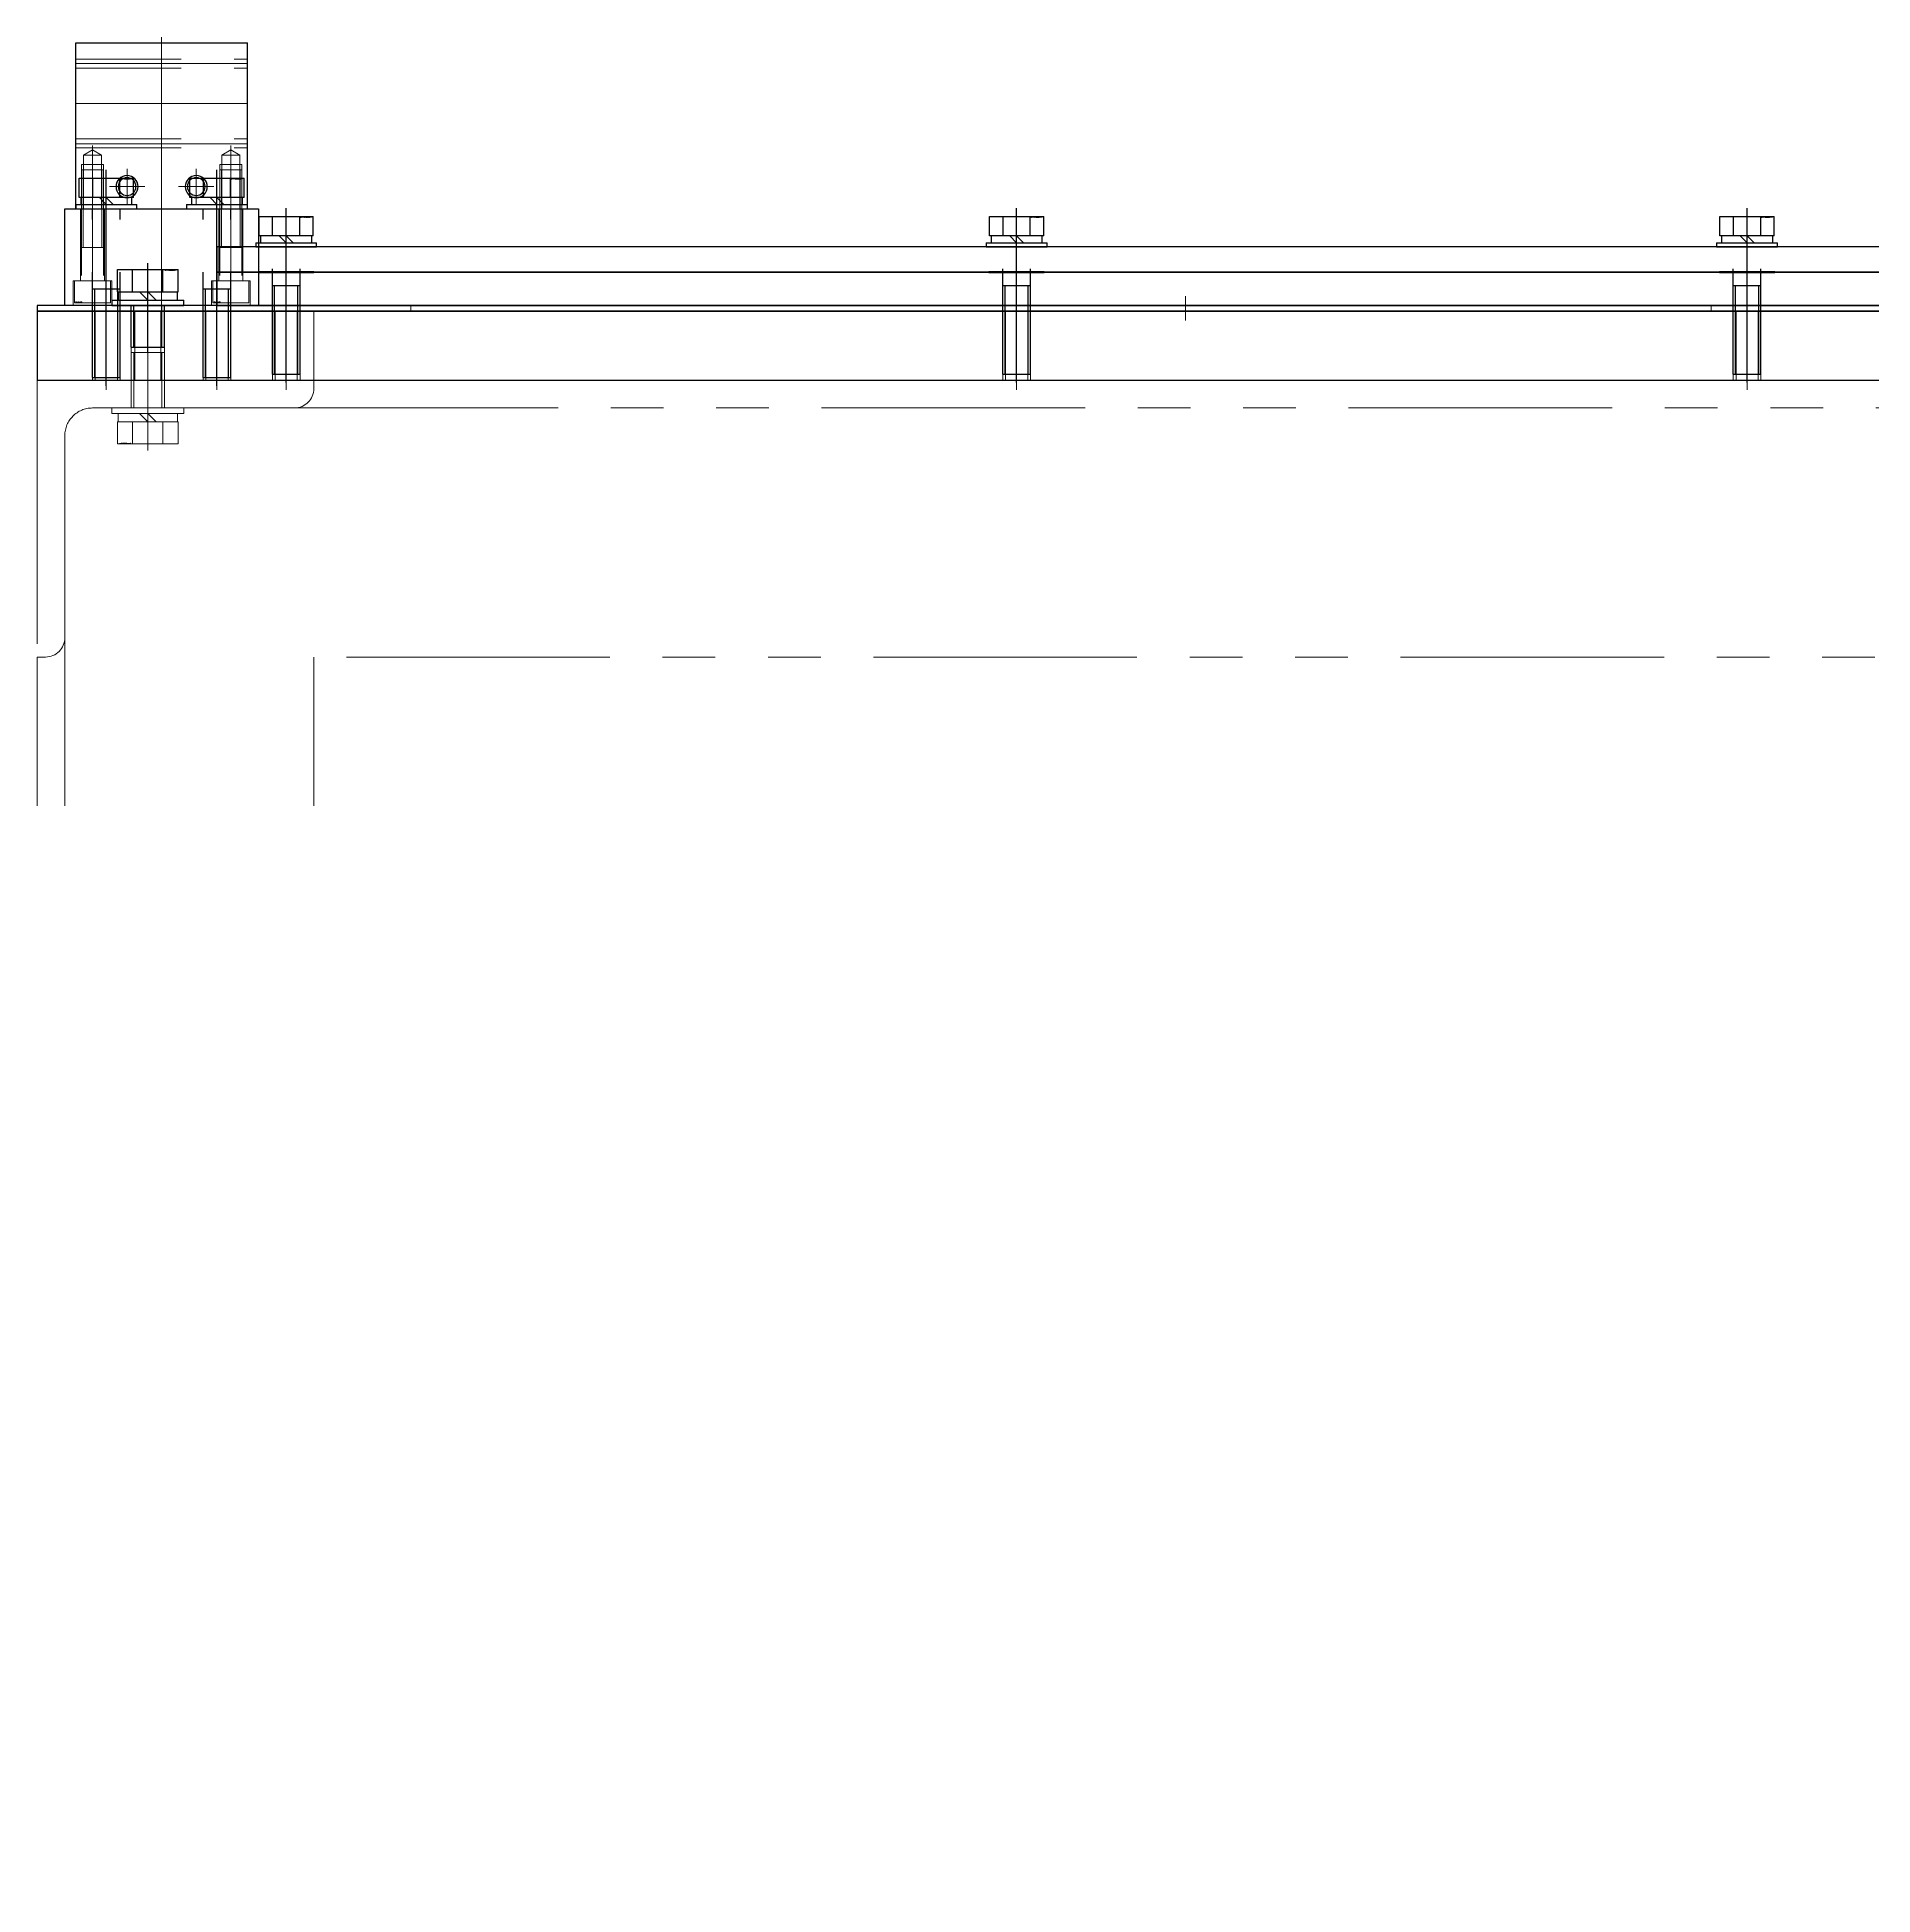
# Model space of a CAD drawing. Header units: millimetres. Extents: x -16130 to 36813, y -8099 to 27484.
# Drawn here: x 28042 to 28705, y 14355 to 15026 of the extents above; entities that cross this region are included whole.
import ezdxf
from ezdxf.xclip import XClip

# ---------------------------------------------------------------- set-up
doc = ezdxf.new("R2010")
doc.units = ezdxf.units.MM
doc.header["$LTSCALE"] = 6
doc.header["$XCLIPFRAME"] = 0
for name, pattern in [('CENTER2', [28.575, 19.05, -3.175, 3.175, -3.175]), ('HIDDEN', [9.525, 6.35, -3.175]), ('PHANTOM2', [31.75, 15.875, -3.175, 3.175, -3.175, 3.175, -3.175])]:
    doc.linetypes.add(name, pattern=pattern)
for name, color, linetype, lineweight in [('04_HIDDEN', 2, 'HIDDEN', 13), ('05_CENTER', 4, 'CENTER2', 13), ('06_PHANTOM', 2, 'PHANTOM2', 13)]:
    doc.layers.add(name, color=color, linetype=linetype, lineweight=lineweight)
doc.layers.add('10_DRAFT', color=8, linetype='Continuous', lineweight=0, plot=False)
doc.styles.add('KSS_TXT_L', font='txt.shx', dxfattribs={"height": 3, "bigfont": 'extfont2.shx'})

# ---------------------------------------------------------------- blocks, each defined once
blk = doc.blocks.new('A$C5D5F10EF_1_1_1')
at = {"color": 0}
blk.add_lwpolyline([(-25, 0), (1345, 0), (1345, 12), (-25, 12)], close=True, dxfattribs=at)
at = {"layer": '05_CENTER'}
for p, q in [((0, -5.17), (0, 17.04)), ((264, -5.17), (264, 17.04)), ((528, -5.17), (528, 17.04))]:
    blk.add_line(p, q, dxfattribs=at)
blk = doc.blocks.new('A$C633B6C2D_1_1')
at = {"color": 0}
blk.add_lwpolyline([(-25, 0), (1345, 0), (1345, 9), (-25, 9)], close=True, dxfattribs=at)
at = {"layer": '05_CENTER'}
for p, q in [((0, -5.17), (0, 14.04)), ((264, -5.17), (264, 14.04)), ((528, -5.17), (528, 14.04))]:
    blk.add_line(p, q, dxfattribs=at)
blk = doc.blocks.new('PCIMRS-10-0.2b_1_1')
at = {"color": 0}
blk.add_lwpolyline([(0, -10), (0.2, -10), (0.2, 10), (0, 10)], close=True, dxfattribs=at)
at = {"layer": '05_CENTER', "color": 0}
for p, q in [((0, 5), (0.2, 5)), ((0, -5), (0.2, -5))]:
    blk.add_line(p, q, dxfattribs=at)
at = {"layer": '10_DRAFT'}
blk.add_line((0, 0), (0.2, 0), dxfattribs=at)
blk = doc.blocks.new('A$C7C5040DC_1_1')
at = {"color": 0, "linetype": 'CENTER2'}
blk.add_line((0, -49), (0, 14), dxfattribs=at)
at = {"color": 0}
for p, q in [((-9.81, 11), (9.81, 11)), ((-9.81, 4), (-9.81, 11)), ((-4.91, 4), (-4.91, 11)), ((4.91, 4), (4.91, 11)), ((9.81, 4), (9.81, 11)), ((-11, 1.5), (11, 1.5)), ((-11, 1.5), (-11, 0)), ((-11, 0), (11, 0)), ((9.81, 4), (-9.81, 4)), ((-9.25, 4), (-9.25, 1.5)), ((0, 1.5), (-2.5, 4)), ((0, 4), (2.5, 1.5)), ((9.25, 1.5), (9.25, 4)), ((11, 0), (11, 1.5))]:
    blk.add_line(p, q, dxfattribs=at)
at = {"color": 0, "linetype": 'HIDDEN'}
for p, q in [((-5, -46), (-5, 0)), ((5, -46), (5, 0)), ((-5, -14), (5, -14)), ((-4.19, -46), (-4.19, -14)), ((4.19, -46), (4.19, -14)), ((-5, -46), (5, -46))]:
    blk.add_line(p, q, dxfattribs=at)
at = {"layer": '10_DRAFT', "style": 'KSS_TXT_L'}
blk.add_text('BT-M10x50L,SW,PW', height=0.3, dxfattribs=at).set_placement((5.16, 10.66))
blk = doc.blocks.new('A$C66333C45_1_1')
for name, p in [('A$C7C5040DC_1_1', (0, 21.2)), ('A$C7C5040DC_1_1', (264, 21.2)), ('A$C7C5040DC_1_1', (528, 21.2)), ('A$C633B6C2D_1_1', (0, 12.2)), ('A$C5D5F10EF_1_1_1', (0, 0))]:
    blk.add_blockref(name, p)
at = {"color": 4, "rotation": 90}
for p in [(0, 12), (264, 12), (528, 12)]:
    blk.add_blockref('PCIMRS-10-0.2b_1_1', p, dxfattribs=at)
blk = doc.blocks.new('A$C59FC4813_1_1_1')
at = {"color": 0}
blk.add_lwpolyline([(150, -30), (1610, -30), (1610, -5), (150, -5)], close=True, dxfattribs=at)
at = {"layer": '04_HIDDEN'}
for p, q in [((184, -30), (184, -5)), ((185.25, -30), (185.25, -5)), ((194.75, -30), (194.75, -5)), ((196, -30), (196, -5)), ((235, -5), (235, -30)), ((236, -5), (236, -30)), ((244, -5), (244, -30)), ((245, -5), (245, -30)), ((499, -5), (499, -30)), ((500, -5), (500, -30)), ((508, -5), (508, -30)), ((509, -5), (509, -30)), ((763, -5), (763, -30)), ((764, -5), (764, -30)), ((772, -5), (772, -30)), ((773, -5), (773, -30))]:
    blk.add_line(p, q, dxfattribs=at)
at = {"layer": '05_CENTER'}
for p, q in [((190, -36.08), (190, 1.14)), ((240, -1.61), (240, -33.39)), ((504, -1.61), (504, -33.39)), ((768, -1.61), (768, -33.39))]:
    blk.add_line(p, q, dxfattribs=at)
blk = doc.blocks.new('A$C671645B8_1_1')
at = {"color": 0}
blk.add_lwpolyline([(135, 0), (1595, 0), (1595, 2), (135, 2)], close=True, dxfattribs=at)
at = {"layer": '04_HIDDEN'}
for p, q in [((270, 2), (270, 0)), ((740, 2), (740, 0))]:
    blk.add_line(p, q, dxfattribs=at)
at = {"layer": '05_CENTER', "color": 9}
for p, q in [((160, -2.71), (160, 4.71)), ((175, -2.71), (175, 4.71)), ((200, -2.71), (200, 4.71))]:
    blk.add_line(p, q, dxfattribs=at)
at = {"layer": '05_CENTER'}
for p, q in [((225, 5.39), (225, -3.39)), ((489, 5.39), (489, -3.39)), ((753, 5.39), (753, -3.39))]:
    blk.add_line(p, q, dxfattribs=at)
at = {"layer": '05_CENTER', "color": 252}
blk.add_line((550, 5.39), (550, -3.39), dxfattribs=at)
blk = doc.blocks.new('A$C437C52AB_1_1')
at = {"color": 0, "linetype": 'CENTER2'}
blk.add_line((0, -17.01), (0, 15.35), dxfattribs=at)
at = {"color": 0}
for p, q in [((-10.97, 13), (10.97, 13)), ((-10.97, 5), (-10.97, 13)), ((-5.48, 5), (-5.48, 13)), ((5.48, 5), (5.48, 13)), ((10.97, 5), (10.97, 13)), ((-13, 2), (13, 2)), ((-13, 2), (-13, 0)), ((-13, 0), (13, 0)), ((-10.97, 5), (10.97, 5)), ((-10.75, 5), (-10.75, 2)), ((0, 2), (-3, 5)), ((0, 5), (3, 2)), ((10.75, 2), (10.75, 5)), ((13, 0), (13, 2))]:
    blk.add_line(p, q, dxfattribs=at)
at = {"color": 0, "linetype": 'HIDDEN'}
for p, q in [((-6, -15), (-6, 0)), ((-5.05, -15), (-5.05, 0)), ((5.05, -15), (5.05, 0)), ((6, -15), (6, 0)), ((-6, -15), (6, -15))]:
    blk.add_line(p, q, dxfattribs=at)
at = {"layer": '10_DRAFT', "style": 'KSS_TXT_L'}
blk.add_text('BT-M12x20L,SW,PW', height=0.3, dxfattribs=at).set_placement((6.19, 12.66))
blk = doc.blocks.new('A$C3D892AFF_1_1')
at = {"color": 0, "linetype": 'CENTER2'}
blk.add_line((0, -22.01), (0, 15.35), dxfattribs=at)
at = {"color": 0}
for p, q in [((-10.97, 13), (10.97, 13)), ((-10.97, 5), (-10.97, 13)), ((-5.48, 5), (-5.48, 13)), ((5.48, 5), (5.48, 13)), ((10.97, 5), (10.97, 13)), ((-13, 2), (13, 2)), ((-13, 2), (-13, 0)), ((-13, 0), (13, 0)), ((-10.97, 5), (10.97, 5)), ((-10.75, 5), (-10.75, 2)), ((0, 2), (-3, 5)), ((0, 5), (3, 2)), ((10.75, 2), (10.75, 5)), ((13, 0), (13, 2))]:
    blk.add_line(p, q, dxfattribs=at)
at = {"color": 0, "linetype": 'HIDDEN'}
for p, q in [((-6, -20), (-6, 0)), ((-5.05, -20), (-5.05, 0)), ((5.05, -20), (5.05, 0)), ((6, -20), (6, 0)), ((-6, -20), (6, -20))]:
    blk.add_line(p, q, dxfattribs=at)
at = {"layer": '10_DRAFT', "style": 'KSS_TXT_L'}
blk.add_text('BT-M12x25L,SW,PW', height=0.3, dxfattribs=at).set_placement((6.19, 12.66))
blk = doc.blocks.new('MTSBNR32a_1_1')
at = {"color": 0}
for p, q in [((-31, 0), (31, 0)), ((-31, 0), (-31, -60)), ((31, 0), (31, -60)), ((-31, -60), (31, -60))]:
    blk.add_line(p, q, dxfattribs=at)
for centre, radius in [((-12.5, -8), 4), ((-12.5, -8), 3.2), ((12.5, -8), 4), ((12.5, -8), 3.2)]:
    blk.add_circle(centre, radius, dxfattribs=at)
at = {"layer": '04_HIDDEN', "color": 0}
for p, q in [((-29, 0), (-29, -16)), ((-28.2, 0), (-28.2, -19.39)), ((-21.8, 0), (-21.8, -19.39)), ((-21, 0), (-21, -16)), ((21, 0), (21, -16)), ((21.8, 0), (21.8, -19.39)), ((28.2, 0), (28.2, -19.39)), ((29, 0), (29, -16)), ((-21, -16), (-29, -16)), ((-28.2, -19.39), (-21.8, -19.39)), ((-28.2, -19.39), (-25, -21.23)), ((-21.8, -19.39), (-25, -21.23)), ((29, -16), (21, -16)), ((21.8, -19.39), (28.2, -19.39)), ((21.8, -19.39), (25, -21.23)), ((28.2, -19.39), (25, -21.23)), ((-31, -22), (31, -22)), ((-31, -25.25), (31, -25.25)), ((-31, -50.75), (31, -50.75)), ((-31, -54), (31, -54))]:
    blk.add_line(p, q, dxfattribs=at)
at = {"layer": '05_CENTER', "color": 0}
for p, q in [((-25, 2.37), (-25, -22.82)), ((0, 0), (0, -62)), ((25, 2.37), (25, -22.82)), ((-12.5, -1.62), (-12.5, -14.38)), ((12.5, -1.62), (12.5, -14.38)), ((-18.88, -8), (-6.12, -8)), ((18.88, -8), (6.12, -8)), ((-31, -23.5), (31, -23.5)), ((-31, -52.5), (31, -52.5))]:
    blk.add_line(p, q, dxfattribs=at)
at = {"layer": '10_DRAFT'}
blk.add_line((-31, -38), (31, -38), dxfattribs=at)
blk = doc.blocks.new('A$C413F7D6B_1_1')
at = {"color": 0}
for p, q in [((6.5, 8), (-6.5, 8)), ((-6.5, 8), (-6.5, 0)), ((6.5, 0), (6.5, 8)), ((6.5, 0), (-6.5, 0))]:
    blk.add_line(p, q, dxfattribs=at)
at = {"color": 0, "linetype": 'CENTER2'}
blk.add_line((0, -41.5), (0, 9.5), dxfattribs=at)
at = {"color": 0, "linetype": 'HIDDEN'}
for p, q in [((-4, -40), (-4, 0)), ((4, -40), (4, 0)), ((-4, -12), (4, -12)), ((-3.32, -40), (-3.32, -12)), ((3.32, -40), (3.32, -12)), ((-4, -40), (4, -40))]:
    blk.add_line(p, q, dxfattribs=at)
at = {"layer": '10_DRAFT', "style": 'KSS_TXT_L'}
blk.add_text('CS-M8x40L', height=0.3, dxfattribs=at).set_placement((3.8, 7.66))
blk = doc.blocks.new('A$C49136612_1_1')
at = {"color": 0}
blk.add_lwpolyline([(-35, 35), (35, 35), (35, 0), (-35, 0)], close=True, dxfattribs=at)
at = {"layer": '04_HIDDEN'}
for p, q in [((-29.3, 35), (-29.3, 9)), ((-20.7, 35), (-20.7, 9)), ((20.7, 35), (20.7, 9)), ((29.3, 35), (29.3, 9)), ((-32, 9), (-18, 9)), ((-32, 9), (-32, 0)), ((-18, 9), (-18, 0)), ((32, 9), (18, 9)), ((18, 9), (18, 0)), ((32, 9), (32, 0))]:
    blk.add_line(p, q, dxfattribs=at)
at = {"layer": '05_CENTER'}
for p, q in [((-20, 41.64), (-20, -6.32)), ((20, 41.64), (20, -6.32)), ((-25, 38.52), (-25, -3.86)), ((0, 38.86), (0, -4.1)), ((25, 38.52), (25, -3.86))]:
    blk.add_line(p, q, dxfattribs=at)
blk = doc.blocks.new('A$C2008461D_1_1')
at = {"color": 0, "linetype": 'CENTER2'}
blk.add_line((0, -64), (0, 14), dxfattribs=at)
at = {"color": 0}
for p, q in [((-9.81, 11), (9.81, 11)), ((-9.81, 4), (-9.81, 11)), ((-4.91, 4), (-4.91, 11)), ((4.91, 4), (4.91, 11)), ((9.81, 4), (9.81, 11)), ((-11, 1.5), (11, 1.5)), ((-11, 1.5), (-11, 0)), ((9.81, 4), (-9.81, 4)), ((-9.25, 4), (-9.25, 1.5)), ((0, 1.5), (-2.5, 4)), ((0, 4), (2.5, 1.5)), ((9.25, 1.5), (9.25, 4)), ((11, 0), (11, 1.5)), ((-11, 0), (11, 0))]:
    blk.add_line(p, q, dxfattribs=at)
at = {"color": 0, "linetype": 'HIDDEN'}
for p, q in [((-5, -61), (-5, 0)), ((5, -61), (5, 0)), ((-5, -29), (5, -29)), ((-4.19, -61), (-4.19, -29)), ((4.19, -61), (4.19, -29)), ((-5, -61), (5, -61))]:
    blk.add_line(p, q, dxfattribs=at)
at = {"layer": '10_DRAFT', "style": 'KSS_TXT_L'}
blk.add_text('BT-M10x65L,SW,PW', height=0.3, dxfattribs=at).set_placement((5.16, 10.66))
blk = doc.blocks.new('A$C50BC2D78_1_1')
at = {"color": 4, "xscale": -1, "rotation": 180}
blk.add_blockref('MTSBNR32a_1_1', (20, 35), dxfattribs=at)
for name, p in [('A$C2008461D_1_1', (0, 35)), ('A$C2008461D_1_1', (40, 35)), ('A$C49136612_1_1', (20, 0))]:
    blk.add_blockref(name, p)
at = {"layer": '04_HIDDEN', "rotation": 180}
for p in [(-5, 9), (45, 9)]:
    blk.add_blockref('A$C413F7D6B_1_1', p, dxfattribs=at)
blk = doc.blocks.new('A$C7D786457_1_1')
at = {"color": 0}
blk.add_lwpolyline([(-40, 0), (60, 0), (60, 25), (-40, 25)], close=True, dxfattribs=at)
at = {"layer": '04_HIDDEN', "color": 9}
for p, q in [((-20, 25), (-20, 0)), ((-19, 25), (-19, 0)), ((-11, 25), (-11, 0)), ((-10, 25), (-10, 0)), ((20, 25), (20, 0)), ((21, 25), (21, 0)), ((29, 25), (29, 0)), ((30, 25), (30, 0))]:
    blk.add_line(p, q, dxfattribs=at)
at = {"layer": '04_HIDDEN'}
for p, q in [((-6, 0), (-6, 25)), ((-4.75, 0), (-4.75, 25)), ((4.75, 0), (4.75, 25)), ((6, 0), (6, 25))]:
    blk.add_line(p, q, dxfattribs=at)
at = {"layer": '05_CENTER', "color": 9}
for p, q in [((-15, 28.39), (-15, -3.39)), ((25, 28.39), (25, -3.39))]:
    blk.add_line(p, q, dxfattribs=at)
at = {"layer": '05_CENTER'}
blk.add_line((0, -6.08), (0, 31.14), dxfattribs=at)
blk = doc.blocks.new('A$C2B834F33_1_1')
at = {"color": 0}
for p, q in [((0, 0), (-100, 0)), ((-100, -3), (-100, 0)), ((0, 0), (0, -100)), ((-93, -10), (-20, -10)), ((-10, -20), (-10, -93)), ((-3, -100), (0, -100))]:
    blk.add_line(p, q, dxfattribs=at)
for centre, radius, start, end in [((-93, -3), 7, 180, 270), ((-20, -20), 10, 0, 90), ((-3, -93), 7, 180, 270)]:
    blk.add_arc(centre, radius, start, end, dxfattribs=at)
blk = doc.blocks.new('A$C35011FBD_1_1')
at = {"color": 0}
for p, q in [((-2550, 0), (-1300, 0)), ((-2557, -10), (-1300, -10)), ((-2640, -93), (-2640, -846)), ((-2650, -839), (-2650, -100)), ((-1300, -100), (-2550, -100)), ((-2550, -100), (-2550, -839))]:
    blk.add_line(p, q, dxfattribs=at)
at = {"layer": '05_CENTER'}
blk.add_line((-2610, 14.94), (-2610, -25.27), dxfattribs=at)
at = {"xscale": -1}
blk.add_blockref('A$C2B834F33_1_1', (-2650, 0), dxfattribs=at)

msp = doc.modelspace()

# ---------------------------------------------------------------- block references
for name, p in [('A$C50BC2D78_1_1', (28066.55556, 14929.15373)), ('A$C66333C45_1_1', (28131.5556, 14929.15373)), ('A$C437C52AB_1_1', (28081.55559, 14929.15373)), ('A$C671645B8_1_1', (27906.5556, 14927.15373)), ('A$C59FC4813_1_1_1', (27891.55557, 14932.15373))]:
    msp.add_blockref(name, p)
at = {"layer": '04_HIDDEN'}
msp.add_blockref('A$C7D786457_1_1', (28081.55557, 14902.15373), dxfattribs=at)
at = {"layer": '04_HIDDEN', "rotation": 180}
msp.add_blockref('A$C3D892AFF_1_1', (28081.55558, 14892.15373), dxfattribs=at)
at = {"layer": '06_PHANTOM'}
ref = msp.add_blockref('A$C35011FBD_1_1', (30691.55696, 14902.15373), dxfattribs=at)
XClip(ref).set_block_clipping_path([(-2668.4784656443, -153.8347761298), (188.0875619171, 13.4297126669)])

doc.saveas('drawing.dxf')
